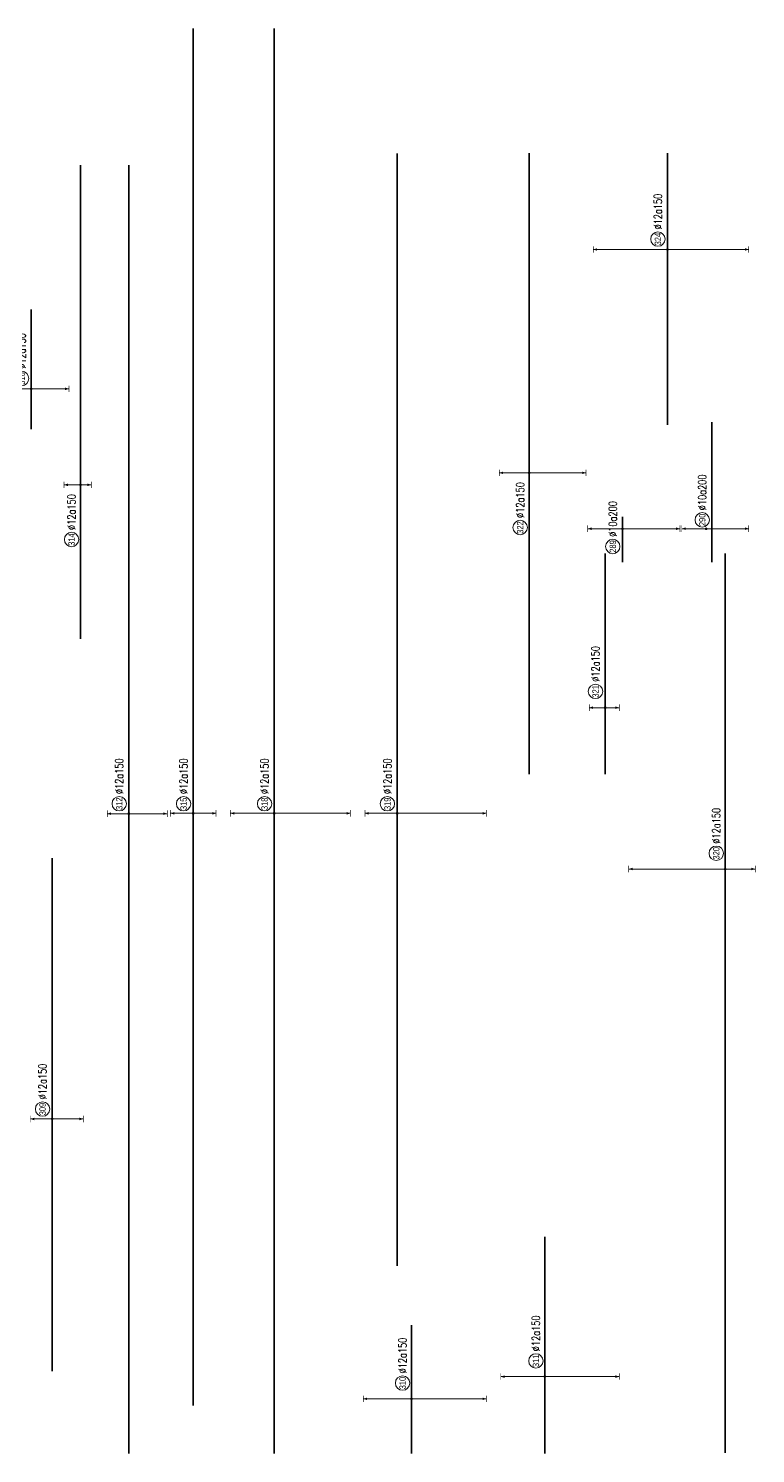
# Model space of a CAD drawing. Header units: millimetres. Extents: x -247377 to 927516, y -864259 to 155594.
# Drawn here: x 424116 to 469561, y -247172 to -158130 of the extents above; entities that cross this region are included whole.
import ezdxf
from ezdxf.enums import TextEntityAlignment as Align

# ---------------------------------------------------------------- set-up
doc = ezdxf.new("R2010")
doc.units = ezdxf.units.MM
doc.header["$MEASUREMENT"] = 0
for name, color, linetype, lineweight in [('NDC_S_DIM', 1, 'Continuous', 15), ('NDC_S_REBAR', 4, 'Continuous', 35), ('NDC_S_VN TEXT', 7, 'Continuous', 20)]:
    doc.layers.add(name, color=color, linetype=linetype, lineweight=lineweight)
doc.styles.add('ARIAL', font='arial.ttf', dxfattribs={"width": 0.8})
doc.styles.add('NDC_EN TXT', font='romans.shx', dxfattribs={"width": 0.8})

# ---------------------------------------------------------------- blocks, each defined once
blk = doc.blocks.new('*U828')
h = blk.add_hatch(color=6)
edge = h.paths.add_edge_path()
edge.add_arc((-13.89, 0), 0.3, 0, 360)
at = {"layer": 'NDC_S_DIM', "color": 8}
for q in [(-13.89, 6.76), (-13.89, -9.74)]:
    blk.add_line((-13.89, 0), q, dxfattribs=at)
for points in [[(-14.89, 6.76, 0.2, 0.2, 0), (-12.89, 6.76, 0, 0, 0)], [(-14.89, -9.74, 0.2, 0.2, 0), (-12.89, -9.74, 0, 0, 0)]]:
    blk.add_lwpolyline(points, format="xyseb", dxfattribs=at)
at = {"layer": 'NDC_S_DIM'}
blk.add_circle((-10.79, 3), 2.25, dxfattribs=at)
at = {"layer": 'NDC_S_DIM', "color": 6}
blk.add_circle((-13.89, 0), 0.3, dxfattribs=at)
at = {"layer": 'NDC_S_DIM', "color": 8}
for points in [[(-14.29, 5.56), (-13.89, 6.76), (-13.49, 5.56)], [(-14.29, -8.54), (-13.89, -9.74), (-13.49, -8.54)]]:
    blk.add_solid(points, dxfattribs=at)
at = {"layer": 'NDC_S_REBAR'}
for p, q in [((0, 0), (-92.64, 0)), ((-92.64, 0), (-92.64, 0)), ((0, 0), (67.56, 0)), ((67.56, 0), (67.56, 0)), ((67.56, 0), (67.56, 0)), ((-92.64, 0), (-92.64, 0))]:
    blk.add_line(p, q, dxfattribs=at)
at = {"layer": 'NDC_S_VN TEXT', "style": 'ARIAL', "width": 0.8}
blk.add_attdef('KHT', text='', height=2, dxfattribs=at).set_placement((-10.79, 3), align=Align.MIDDLE_CENTER)
at = {"layer": 'NDC_S_VN TEXT', "color": 3, "style": 'NDC_EN TXT', "width": 0.75}
blk.add_attdef('DKT', (-7.79, 1.75), '', height=2.5, dxfattribs=at)
blk = doc.blocks.new('*U863')
h = blk.add_hatch(color=6)
edge = h.paths.add_edge_path()
edge.add_arc((-13.89, 0), 0.3, 0, 360)
at = {"layer": 'NDC_S_DIM', "color": 8}
for q in [(-13.89, 6.73), (-13.89, -12.02)]:
    blk.add_line((-13.89, 0), q, dxfattribs=at)
for points in [[(-14.89, 6.73, 0.2, 0.2, 0), (-12.89, 6.73, 0, 0, 0)], [(-14.89, -12.02, 0.2, 0.2, 0), (-12.89, -12.02, 0, 0, 0)]]:
    blk.add_lwpolyline(points, format="xyseb", dxfattribs=at)
at = {"layer": 'NDC_S_DIM'}
blk.add_circle((-10.79, 3), 2.25, dxfattribs=at)
at = {"layer": 'NDC_S_DIM', "color": 6}
blk.add_circle((-13.89, 0), 0.3, dxfattribs=at)
at = {"layer": 'NDC_S_DIM', "color": 8}
for points in [[(-14.29, 5.53), (-13.89, 6.73), (-13.49, 5.53)], [(-14.29, -10.82), (-13.89, -12.02), (-13.49, -10.82)]]:
    blk.add_solid(points, dxfattribs=at)
at = {"layer": 'NDC_S_REBAR'}
for p, q in [((0, 0), (-213.78, 0)), ((-213.78, 0), (-213.78, 0)), ((0, 0), (188.67, 0)), ((188.67, 0), (188.67, 0)), ((188.67, 0), (188.67, 0)), ((-213.78, 0), (-213.78, 0))]:
    blk.add_line(p, q, dxfattribs=at)
at = {"layer": 'NDC_S_VN TEXT', "style": 'ARIAL', "width": 0.8}
blk.add_attdef('KHT', text='', height=2, dxfattribs=at).set_placement((-10.79, 3), align=Align.MIDDLE_CENTER)
at = {"layer": 'NDC_S_VN TEXT', "color": 3, "style": 'NDC_EN TXT', "width": 0.75}
blk.add_attdef('DKT', (-7.79, 1.75), '', height=2.5, dxfattribs=at)
blk = doc.blocks.new('*U862')
h = blk.add_hatch(color=6)
edge = h.paths.add_edge_path()
edge.add_arc((-71.2, 0), 0.3, 0, 360)
at = {"layer": 'NDC_S_DIM', "color": 8}
for q in [(-71.2, 7.11), (-71.2, -7.14)]:
    blk.add_line((-71.2, 0), q, dxfattribs=at)
for points in [[(-72.2, 7.11, 0.2, 0.2, 0), (-70.2, 7.11, 0, 0, 0)], [(-72.2, -7.14, 0.2, 0.2, 0), (-70.2, -7.14, 0, 0, 0)]]:
    blk.add_lwpolyline(points, format="xyseb", dxfattribs=at)
at = {"layer": 'NDC_S_DIM'}
blk.add_circle((-68.22, 3.02), 2.25, dxfattribs=at)
at = {"layer": 'NDC_S_DIM', "color": 6}
blk.add_circle((-71.2, 0), 0.3, dxfattribs=at)
at = {"layer": 'NDC_S_DIM', "color": 8}
for points in [[(-71.6, 5.91), (-71.2, 7.11), (-70.8, 5.91)], [(-71.6, -5.94), (-71.2, -7.14), (-70.8, -5.94)]]:
    blk.add_solid(points, dxfattribs=at)
at = {"layer": 'NDC_S_REBAR'}
for p, q in [((0, 0), (-256.2, 0)), ((-256.2, 0), (-256.2, 0)), ((0, 0), (174, 0)), ((174, 0), (174, 0)), ((174, 0), (174, 0)), ((-256.2, 0), (-256.2, 0))]:
    blk.add_line(p, q, dxfattribs=at)
at = {"layer": 'NDC_S_VN TEXT', "style": 'ARIAL', "width": 0.8}
blk.add_attdef('KHT', text='', height=2, dxfattribs=at).set_placement((-68.22, 3.02), align=Align.MIDDLE_CENTER)
at = {"layer": 'NDC_S_VN TEXT', "color": 3, "style": 'NDC_EN TXT', "width": 0.75}
blk.add_attdef('DKT', (-65.22, 1.77), '', height=2.5, dxfattribs=at)
blk = doc.blocks.new('*U861')
h = blk.add_hatch(color=6)
edge = h.paths.add_edge_path()
edge.add_arc((15.1, 0), 0.3, 0, 360)
at = {"layer": 'NDC_S_DIM', "color": 8}
for q in [(15.1, 9.35), (15.1, -17.8)]:
    blk.add_line((15.1, 0), q, dxfattribs=at)
for points in [[(14.1, 9.35, 0.2, 0.2, 0), (16.1, 9.35, 0, 0, 0)], [(14.1, -17.8, 0.2, 0.2, 0), (16.1, -17.8, 0, 0, 0)]]:
    blk.add_lwpolyline(points, format="xyseb", dxfattribs=at)
at = {"layer": 'NDC_S_DIM'}
blk.add_circle((-1.99, 2.8), 2.25, dxfattribs=at)
at = {"layer": 'NDC_S_DIM', "color": 6}
blk.add_circle((15.1, 0), 0.3, dxfattribs=at)
at = {"layer": 'NDC_S_DIM', "color": 8}
for points in [[(14.7, 8.15), (15.1, 9.35), (15.5, 8.15)], [(14.7, -16.6), (15.1, -17.8), (15.5, -16.6)]]:
    blk.add_solid(points, dxfattribs=at)
at = {"layer": 'NDC_S_REBAR'}
for p, q in [((0, 0), (-79.03, 0)), ((-79.03, 0), (-79.03, 0)), ((0, 0), (114.92, 0)), ((114.92, 0), (114.92, 0)), ((114.92, 0), (114.92, 0)), ((-79.03, 0), (-79.03, 0))]:
    blk.add_line(p, q, dxfattribs=at)
at = {"layer": 'NDC_S_VN TEXT', "style": 'ARIAL', "width": 0.8}
blk.add_attdef('KHT', text='', height=2, dxfattribs=at).set_placement((-1.99, 2.8), align=Align.MIDDLE_CENTER)
at = {"layer": 'NDC_S_VN TEXT', "color": 3, "style": 'NDC_EN TXT', "width": 0.75}
blk.add_attdef('DKT', (1.01, 1.55), '', height=2.5, dxfattribs=at)
blk = doc.blocks.new('*U860')
h = blk.add_hatch(color=6)
edge = h.paths.add_edge_path()
edge.add_arc((-6.91, 0), 0.3, 0, 360)
at = {"layer": 'NDC_S_DIM', "color": 8}
for q in [(-6.91, 13.76), (-6.91, -23.24)]:
    blk.add_line((-6.91, 0), q, dxfattribs=at)
for points in [[(-7.91, 13.76, 0.2, 0.2, 0), (-5.91, 13.76, 0, 0, 0)], [(-7.91, -23.24, 0.2, 0.2, 0), (-5.91, -23.24, 0, 0, 0)]]:
    blk.add_lwpolyline(points, format="xyseb", dxfattribs=at)
at = {"layer": 'NDC_S_DIM'}
blk.add_circle((-1.99, 2.8), 2.25, dxfattribs=at)
at = {"layer": 'NDC_S_DIM', "color": 6}
blk.add_circle((-6.91, 0), 0.3, dxfattribs=at)
at = {"layer": 'NDC_S_DIM', "color": 8}
for points in [[(-7.31, 12.56), (-6.91, 13.76), (-6.51, 12.56)], [(-7.31, -22.04), (-6.91, -23.24), (-6.51, -22.04)]]:
    blk.add_solid(points, dxfattribs=at)
at = {"layer": 'NDC_S_REBAR'}
for p, q in [((0, 0), (-30.93, 0)), ((-30.93, 0), (-30.93, 0)), ((0, 0), (36.78, 0)), ((36.78, 0), (36.78, 0)), ((36.78, 0), (36.78, 0)), ((-30.93, 0), (-30.93, 0))]:
    blk.add_line(p, q, dxfattribs=at)
at = {"layer": 'NDC_S_VN TEXT', "style": 'ARIAL', "width": 0.8}
blk.add_attdef('KHT', text='', height=2, dxfattribs=at).set_placement((-1.99, 2.8), align=Align.MIDDLE_CENTER)
at = {"layer": 'NDC_S_VN TEXT', "color": 3, "style": 'NDC_EN TXT', "width": 0.75}
blk.add_attdef('DKT', (1.01, 1.55), '', height=2.5, dxfattribs=at)
blk = doc.blocks.new('*U859')
h = blk.add_hatch(color=6)
edge = h.paths.add_edge_path()
edge.add_arc((-6.91, 0), 0.3, 0, 360)
at = {"layer": 'NDC_S_DIM', "color": 8}
for q in [(-6.91, 30.13), (-6.91, -9.37)]:
    blk.add_line((-6.91, 0), q, dxfattribs=at)
for points in [[(-7.91, 30.13, 0.2, 0.2, 0), (-5.91, 30.13, 0, 0, 0)], [(-7.91, -9.37, 0.2, 0.2, 0), (-5.91, -9.37, 0, 0, 0)]]:
    blk.add_lwpolyline(points, format="xyseb", dxfattribs=at)
at = {"layer": 'NDC_S_DIM'}
blk.add_circle((-1.99, 2.8), 2.25, dxfattribs=at)
at = {"layer": 'NDC_S_DIM', "color": 6}
blk.add_circle((-6.91, 0), 0.3, dxfattribs=at)
at = {"layer": 'NDC_S_DIM', "color": 8}
for points in [[(-7.31, 28.93), (-6.91, 30.13), (-6.51, 28.93)], [(-7.31, -8.17), (-6.91, -9.37), (-6.51, -8.17)]]:
    blk.add_solid(points, dxfattribs=at)
at = {"layer": 'NDC_S_REBAR'}
for p, q in [((0, 0), (-189.33, 0)), ((-189.33, 0), (-189.33, 0)), ((0, 0), (91.69, 0)), ((91.69, 0), (91.69, 0)), ((91.69, 0), (91.69, 0)), ((-189.33, 0), (-189.33, 0))]:
    blk.add_line(p, q, dxfattribs=at)
at = {"layer": 'NDC_S_VN TEXT', "style": 'ARIAL', "width": 0.8}
blk.add_attdef('KHT', text='', height=2, dxfattribs=at).set_placement((-1.99, 2.8), align=Align.MIDDLE_CENTER)
at = {"layer": 'NDC_S_VN TEXT', "color": 3, "style": 'NDC_EN TXT', "width": 0.75}
blk.add_attdef('DKT', (1.01, 1.55), '', height=2.5, dxfattribs=at)
blk = doc.blocks.new('*U823')
h = blk.add_hatch(color=6)
edge = h.paths.add_edge_path()
edge.add_arc((-2.99, 0), 0.3, 0, 360)
at = {"layer": 'NDC_S_DIM', "color": 8}
for q in [(-2.99, 10.27), (-2.99, -11.77)]:
    blk.add_line((-2.99, 0), q, dxfattribs=at)
for points in [[(-3.99, 10.27, 0.2, 0.2, 0), (-1.99, 10.27, 0, 0, 0)], [(-3.99, -11.77, 0.2, 0.2, 0), (-1.99, -11.77, 0, 0, 0)]]:
    blk.add_lwpolyline(points, format="xyseb", dxfattribs=at)
at = {"layer": 'NDC_S_DIM'}
blk.add_circle((0.25, 3), 2.25, dxfattribs=at)
at = {"layer": 'NDC_S_DIM', "color": 6}
blk.add_circle((-2.99, 0), 0.3, dxfattribs=at)
at = {"layer": 'NDC_S_DIM', "color": 8}
for points in [[(-3.39, 9.07), (-2.99, 10.27), (-2.59, 9.07)], [(-3.39, -10.57), (-2.99, -11.77), (-2.59, -10.57)]]:
    blk.add_solid(points, dxfattribs=at)
at = {"layer": 'NDC_S_REBAR'}
for p, q in [((0, 0), (-15.6, 0)), ((-15.6, 0), (-15.6, 0)), ((0, 0), (21.85, 0)), ((21.85, 0), (21.85, 0)), ((21.85, 0), (21.85, 0)), ((-15.6, 0), (-15.6, 0))]:
    blk.add_line(p, q, dxfattribs=at)
at = {"layer": 'NDC_S_VN TEXT', "style": 'ARIAL', "width": 0.8}
blk.add_attdef('KHT', text='', height=2, dxfattribs=at).set_placement((0.25, 3), align=Align.MIDDLE_CENTER)
at = {"layer": 'NDC_S_VN TEXT', "color": 3, "style": 'NDC_EN TXT', "width": 0.75}
blk.add_attdef('DKT', (3.25, 1.75), '', height=2.5, dxfattribs=at)
blk = doc.blocks.new('*U850')
h = blk.add_hatch(color=6)
edge = h.paths.add_edge_path()
edge.add_arc((-2.99, 0), 0.3, 0, 360)
at = {"layer": 'NDC_S_DIM', "color": 8}
for q in [(-2.99, 23.19), (-2.99, -25.41)]:
    blk.add_line((-2.99, 0), q, dxfattribs=at)
for points in [[(-3.99, 23.19, 0.2, 0.2, 0), (-1.99, 23.19, 0, 0, 0)], [(-3.99, -25.41, 0.2, 0.2, 0), (-1.99, -25.41, 0, 0, 0)]]:
    blk.add_lwpolyline(points, format="xyseb", dxfattribs=at)
at = {"layer": 'NDC_S_DIM'}
blk.add_circle((0.25, 3), 2.25, dxfattribs=at)
at = {"layer": 'NDC_S_DIM', "color": 6}
blk.add_circle((-2.99, 0), 0.3, dxfattribs=at)
at = {"layer": 'NDC_S_DIM', "color": 8}
for points in [[(-3.39, 21.99), (-2.99, 23.19), (-2.59, 21.99)], [(-3.39, -24.21), (-2.99, -25.41), (-2.59, -24.21)]]:
    blk.add_solid(points, dxfattribs=at)
at = {"layer": 'NDC_S_REBAR'}
for p, q in [((0, 0), (-57.8, 0)), ((-57.8, 0), (-57.8, 0)), ((0, 0), (27.05, 0)), ((27.05, 0), (27.05, 0)), ((27.05, 0), (27.05, 0)), ((-57.8, 0), (-57.8, 0))]:
    blk.add_line(p, q, dxfattribs=at)
at = {"layer": 'NDC_S_VN TEXT', "style": 'ARIAL', "width": 0.8}
blk.add_attdef('KHT', text='', height=2, dxfattribs=at).set_placement((0.25, 3), align=Align.MIDDLE_CENTER)
at = {"layer": 'NDC_S_VN TEXT', "color": 3, "style": 'NDC_EN TXT', "width": 0.75}
blk.add_attdef('DKT', (3.25, 1.75), '', height=2.5, dxfattribs=at)
blk = doc.blocks.new('*U848')
h = blk.add_hatch(color=6)
edge = h.paths.add_edge_path()
edge.add_arc((15.1, 0), 0.3, 0, 360)
at = {"layer": 'NDC_S_DIM', "color": 8}
for q in [(15.1, 5.14), (15.1, -3.36)]:
    blk.add_line((15.1, 0), q, dxfattribs=at)
for points in [[(14.1, 5.14, 0.2, 0.2, 0), (16.1, 5.14, 0, 0, 0)], [(14.1, -3.36, 0.2, 0.2, 0), (16.1, -3.36, 0, 0, 0)]]:
    blk.add_lwpolyline(points, format="xyseb", dxfattribs=at)
at = {"layer": 'NDC_S_DIM'}
blk.add_circle((-1.99, 2.8), 2.25, dxfattribs=at)
at = {"layer": 'NDC_S_DIM', "color": 6}
blk.add_circle((15.1, 0), 0.3, dxfattribs=at)
at = {"layer": 'NDC_S_DIM', "color": 8}
for points in [[(14.7, 3.94), (15.1, 5.14), (15.5, 3.94)], [(14.7, -2.16), (15.1, -3.36), (15.5, -2.16)]]:
    blk.add_solid(points, dxfattribs=at)
at = {"layer": 'NDC_S_REBAR'}
for p, q in [((0, 0), (-33.03, 0)), ((-33.03, 0), (-33.03, 0)), ((0, 0), (114.92, 0)), ((114.92, 0), (114.92, 0)), ((114.92, 0), (114.92, 0)), ((-33.03, 0), (-33.03, 0))]:
    blk.add_line(p, q, dxfattribs=at)
at = {"layer": 'NDC_S_VN TEXT', "style": 'ARIAL', "width": 0.8}
blk.add_attdef('KHT', text='', height=2, dxfattribs=at).set_placement((-1.99, 2.8), align=Align.MIDDLE_CENTER)
at = {"layer": 'NDC_S_VN TEXT', "color": 3, "style": 'NDC_EN TXT', "width": 0.75}
blk.add_attdef('DKT', (1.01, 1.55), '', height=2.5, dxfattribs=at)
blk = doc.blocks.new('*U847')
h = blk.add_hatch(color=6)
edge = h.paths.add_edge_path()
edge.add_arc((-71.2, 0), 0.3, 0, 360)
at = {"layer": 'NDC_S_DIM', "color": 8}
for q in [(-71.2, 10.07), (-71.2, -27.93)]:
    blk.add_line((-71.2, 0), q, dxfattribs=at)
for points in [[(-72.2, 10.07, 0.2, 0.2, 0), (-70.2, 10.07, 0, 0, 0)], [(-72.2, -27.93, 0.2, 0.2, 0), (-70.2, -27.93, 0, 0, 0)]]:
    blk.add_lwpolyline(points, format="xyseb", dxfattribs=at)
at = {"layer": 'NDC_S_DIM'}
blk.add_circle((-68.22, 3.02), 2.25, dxfattribs=at)
at = {"layer": 'NDC_S_DIM', "color": 6}
blk.add_circle((-71.2, 0), 0.3, dxfattribs=at)
at = {"layer": 'NDC_S_DIM', "color": 8}
for points in [[(-71.6, 8.87), (-71.2, 10.07), (-70.8, 8.87)], [(-71.6, -26.73), (-71.2, -27.93), (-70.8, -26.73)]]:
    blk.add_solid(points, dxfattribs=at)
at = {"layer": 'NDC_S_REBAR'}
for p, q in [((0, 0), (-212.6, 0)), ((-212.6, 0), (-212.6, 0)), ((0, 0), (135, 0)), ((135, 0), (135, 0)), ((135, 0), (135, 0)), ((-212.6, 0), (-212.6, 0))]:
    blk.add_line(p, q, dxfattribs=at)
at = {"layer": 'NDC_S_VN TEXT', "style": 'ARIAL', "width": 0.8}
blk.add_attdef('KHT', text='', height=2, dxfattribs=at).set_placement((-68.22, 3.02), align=Align.MIDDLE_CENTER)
at = {"layer": 'NDC_S_VN TEXT', "color": 3, "style": 'NDC_EN TXT', "width": 0.75}
blk.add_attdef('DKT', (-65.22, 1.77), '', height=2.5, dxfattribs=at)
blk = doc.blocks.new('*U846')
h = blk.add_hatch(color=6)
edge = h.paths.add_edge_path()
edge.add_arc((8.32, 0), 0.3, 0, 360)
at = {"layer": 'NDC_S_DIM', "color": 8}
for q in [(8.32, 10.85), (8.32, -18)]:
    blk.add_line((8.32, 0), q, dxfattribs=at)
for points in [[(7.32, 10.85, 0.2, 0.2, 0), (9.32, 10.85, 0, 0, 0)], [(7.32, -18, 0.2, 0.2, 0), (9.32, -18, 0, 0, 0)]]:
    blk.add_lwpolyline(points, format="xyseb", dxfattribs=at)
at = {"layer": 'NDC_S_DIM'}
blk.add_circle((2.76, 3), 2.25, dxfattribs=at)
at = {"layer": 'NDC_S_DIM', "color": 6}
blk.add_circle((8.32, 0), 0.3, dxfattribs=at)
at = {"layer": 'NDC_S_DIM', "color": 8}
for points in [[(7.92, 9.65), (8.32, 10.85), (8.72, 9.65)], [(7.92, -16.8), (8.32, -18), (8.72, -16.8)]]:
    blk.add_solid(points, dxfattribs=at)
at = {"layer": 'NDC_S_REBAR'}
for p, q in [((0, 0), (-2.1, 0)), ((-2.1, 0), (-2.1, 0)), ((0, 0), (12.03, 0)), ((12.03, 0), (12.03, 0)), ((12.03, 0), (12.03, 0)), ((-2.1, 0), (-2.1, 0))]:
    blk.add_line(p, q, dxfattribs=at)
at = {"layer": 'NDC_S_VN TEXT', "style": 'ARIAL', "width": 0.8}
blk.add_attdef('KHT', text='', height=2, dxfattribs=at).set_placement((2.76, 3), align=Align.MIDDLE_CENTER)
at = {"layer": 'NDC_S_VN TEXT', "color": 3, "style": 'NDC_EN TXT', "width": 0.75}
blk.add_attdef('DKT', (5.76, 1.75), '', height=2.5, dxfattribs=at)
blk = doc.blocks.new('*U845')
h = blk.add_hatch(color=6)
edge = h.paths.add_edge_path()
edge.add_arc((-71.2, 0), 0.3, 0, 360)
at = {"layer": 'NDC_S_DIM', "color": 8}
for q in [(-71.2, 13.67), (-71.2, -23.83)]:
    blk.add_line((-71.2, 0), q, dxfattribs=at)
for points in [[(-72.2, 13.67, 0.2, 0.2, 0), (-70.2, 13.67, 0, 0, 0)], [(-72.2, -23.83, 0.2, 0.2, 0), (-70.2, -23.83, 0, 0, 0)]]:
    blk.add_lwpolyline(points, format="xyseb", dxfattribs=at)
at = {"layer": 'NDC_S_DIM'}
blk.add_circle((-68.22, 3.02), 2.25, dxfattribs=at)
at = {"layer": 'NDC_S_DIM', "color": 6}
blk.add_circle((-71.2, 0), 0.3, dxfattribs=at)
at = {"layer": 'NDC_S_DIM', "color": 8}
for points in [[(-71.6, 12.47), (-71.2, 13.67), (-70.8, 12.47)], [(-71.6, -22.63), (-71.2, -23.83), (-70.8, -22.63)]]:
    blk.add_solid(points, dxfattribs=at)
at = {"layer": 'NDC_S_REBAR'}
for p, q in [((0, 0), (-271.2, 0)), ((-271.2, 0), (-271.2, 0)), ((0, 0), (174, 0)), ((174, 0), (174, 0)), ((174, 0), (174, 0)), ((-271.2, 0), (-271.2, 0))]:
    blk.add_line(p, q, dxfattribs=at)
at = {"layer": 'NDC_S_VN TEXT', "style": 'ARIAL', "width": 0.8}
blk.add_attdef('KHT', text='', height=2, dxfattribs=at).set_placement((-68.22, 3.02), align=Align.MIDDLE_CENTER)
at = {"layer": 'NDC_S_VN TEXT', "color": 3, "style": 'NDC_EN TXT', "width": 0.75}
blk.add_attdef('DKT', (-65.22, 1.77), '', height=2.5, dxfattribs=at)
blk = doc.blocks.new('*U844')
h = blk.add_hatch(color=6)
edge = h.paths.add_edge_path()
edge.add_arc((-6.91, 0), 0.3, 0, 360)
at = {"layer": 'NDC_S_DIM', "color": 8}
for q in [(-6.91, 15.08), (-6.91, -23.42)]:
    blk.add_line((-6.91, 0), q, dxfattribs=at)
for points in [[(-7.91, 15.08, 0.2, 0.2, 0), (-5.91, 15.08, 0, 0, 0)], [(-7.91, -23.42, 0.2, 0.2, 0), (-5.91, -23.42, 0, 0, 0)]]:
    blk.add_lwpolyline(points, format="xyseb", dxfattribs=at)
at = {"layer": 'NDC_S_DIM'}
blk.add_circle((-1.99, 2.8), 2.25, dxfattribs=at)
at = {"layer": 'NDC_S_DIM', "color": 6}
blk.add_circle((-6.91, 0), 0.3, dxfattribs=at)
at = {"layer": 'NDC_S_DIM', "color": 8}
for points in [[(-7.31, 13.88), (-6.91, 15.08), (-6.51, 13.88)], [(-7.31, -22.22), (-6.91, -23.42), (-6.51, -22.22)]]:
    blk.add_solid(points, dxfattribs=at)
at = {"layer": 'NDC_S_REBAR'}
for p, q in [((0, 0), (-23.98, 0)), ((-23.98, 0), (-23.98, 0)), ((0, 0), (16.07, 0)), ((16.07, 0), (16.07, 0)), ((16.07, 0), (16.07, 0)), ((-23.98, 0), (-23.98, 0))]:
    blk.add_line(p, q, dxfattribs=at)
at = {"layer": 'NDC_S_VN TEXT', "style": 'ARIAL', "width": 0.8}
blk.add_attdef('KHT', text='', height=2, dxfattribs=at).set_placement((-1.99, 2.8), align=Align.MIDDLE_CENTER)
at = {"layer": 'NDC_S_VN TEXT', "color": 3, "style": 'NDC_EN TXT', "width": 0.75}
blk.add_attdef('DKT', (1.01, 1.55), '', height=2.5, dxfattribs=at)
blk = doc.blocks.new('*U842')
h = blk.add_hatch(color=6)
edge = h.paths.add_edge_path()
edge.add_arc((0, 1.81), 0.3, 0, 360)
at = {"layer": 'NDC_S_DIM', "color": 8}
for q in [(0, 9.38), (0, -11.55)]:
    blk.add_line((0, 1.81), q, dxfattribs=at)
for points in [[(-1, 9.38, 0.2, 0.2, 0), (1, 9.38, 0, 0, 0)], [(-1, -11.55, 0.2, 0.2, 0), (1, -11.55, 0, 0, 0)]]:
    blk.add_lwpolyline(points, format="xyseb", dxfattribs=at)
at = {"layer": 'NDC_S_DIM'}
blk.add_circle((2.76, 3), 2.25, dxfattribs=at)
at = {"layer": 'NDC_S_DIM', "color": 6}
blk.add_circle((0, 1.81), 0.3, dxfattribs=at)
at = {"layer": 'NDC_S_DIM', "color": 8}
for points in [[(-0.4, 8.18), (0, 9.38), (0.4, 8.18)], [(-0.4, -10.35), (0, -11.55), (0.4, -10.35)]]:
    blk.add_solid(points, dxfattribs=at)
at = {"layer": 'NDC_S_REBAR'}
for p, q in [((0, 0), (-10.42, 0)), ((-10.42, 0), (-10.42, 0)), ((0, 0), (33.28, 0)), ((33.28, 0), (33.28, 0)), ((33.28, 0), (33.28, 0)), ((-10.42, 0), (-10.42, 0))]:
    blk.add_line(p, q, dxfattribs=at)
at = {"layer": 'NDC_S_VN TEXT', "style": 'ARIAL', "width": 0.8}
blk.add_attdef('KHT', text='', height=2, dxfattribs=at).set_placement((2.76, 3), align=Align.MIDDLE_CENTER)
at = {"layer": 'NDC_S_VN TEXT', "color": 3, "style": 'NDC_EN TXT', "width": 0.75}
blk.add_attdef('DKT', (5.76, 1.75), '', height=2.5, dxfattribs=at)
blk = doc.blocks.new('*U839')
h = blk.add_hatch(color=6)
edge = h.paths.add_edge_path()
edge.add_arc((-2.99, 0), 0.3, 0, 360)
at = {"layer": 'NDC_S_DIM', "color": 8}
for q in [(-2.99, 4.94), (-2.99, -4.41)]:
    blk.add_line((-2.99, 0), q, dxfattribs=at)
for points in [[(-3.99, 4.94, 0.2, 0.2, 0), (-1.99, 4.94, 0, 0, 0)], [(-3.99, -4.41, 0.2, 0.2, 0), (-1.99, -4.41, 0, 0, 0)]]:
    blk.add_lwpolyline(points, format="xyseb", dxfattribs=at)
at = {"layer": 'NDC_S_DIM'}
blk.add_circle((2.1, 3), 2.25, dxfattribs=at)
at = {"layer": 'NDC_S_DIM', "color": 6}
blk.add_circle((-2.99, 0), 0.3, dxfattribs=at)
at = {"layer": 'NDC_S_DIM', "color": 8}
for points in [[(-3.39, 3.74), (-2.99, 4.94), (-2.59, 3.74)], [(-3.39, -3.21), (-2.99, -4.41), (-2.59, -3.21)]]:
    blk.add_solid(points, dxfattribs=at)
at = {"layer": 'NDC_S_REBAR'}
for p, q in [((0, 0), (-23.75, 0)), ((-23.75, 0), (-23.75, 0)), ((0, 0), (45.2, 0)), ((45.2, 0), (45.2, 0)), ((45.2, 0), (45.2, 0)), ((-23.75, 0), (-23.75, 0))]:
    blk.add_line(p, q, dxfattribs=at)
at = {"layer": 'NDC_S_VN TEXT', "style": 'ARIAL', "width": 0.8}
blk.add_attdef('KHT', text='', height=2, dxfattribs=at).set_placement((2.1, 3), align=Align.MIDDLE_CENTER)
at = {"layer": 'NDC_S_VN TEXT', "color": 3, "style": 'NDC_EN TXT', "width": 0.75}
blk.add_attdef('DKT', (5.1, 1.75), '', height=2.5, dxfattribs=at)

msp = doc.modelspace()

# ---------------------------------------------------------------- block references
at = {"xscale": 200, "yscale": 200, "zscale": 200, "rotation": 90}
for name, p, values in [('*U862', (434412.6, -192930.9), {'KHT': '315', 'DKT': '%%C12a150'}), ('*U845', (439474.4, -192930.9), {'KHT': '318', 'DKT': '%%C12a150'}), ('*U847', (447155.5, -192930.9), {'KHT': '319', 'DKT': '%%C12a150'}), ('*U861', (455410.1, -188913.6), {'KHT': '322', 'DKT': '%%C12a150'}), ('*U850', (464059, -171339.7), {'KHT': '324', 'DKT': '%%C12a150'}), ('*U848', (427367.8, -189663.6), {'KHT': '314', 'DKT': '%%C12a150'}), ('*U863', (430387.5, -204414), {'KHT': '312', 'DKT': '%%C12a150'}), ('*U823', (424290.5, -180049.7), {'KHT': '316', 'DKT': '%%c12a150'}), ('*U842', (466830.6, -189385.4), {'KHT': '290', 'DKT': '%%C10a200'}), ('*U846', (461239.6, -191049.2), {'KHT': '289', 'DKT': '%%C10a200'}), ('*U839', (460158.8, -199970.8), {'KHT': '321', 'DKT': '%%C12a150'}), ('*U859', (467667.1, -209268.9), {'KHT': '320', 'DKT': '%%c12a150'}), ('*U828', (425593.5, -223491.5), {'KHT': '309', 'DKT': '%%C12a150'}), ('*U860', (456393.5, -240986.4), {'KHT': '311', 'DKT': '%%C12a150'}), ('*U844', (448057.3, -242373.6), {'KHT': '310', 'DKT': '%%C12a150'})]:
    msp.add_blockref(name, p, dxfattribs=at).add_auto_attribs(values)

doc.saveas('drawing.dxf')
